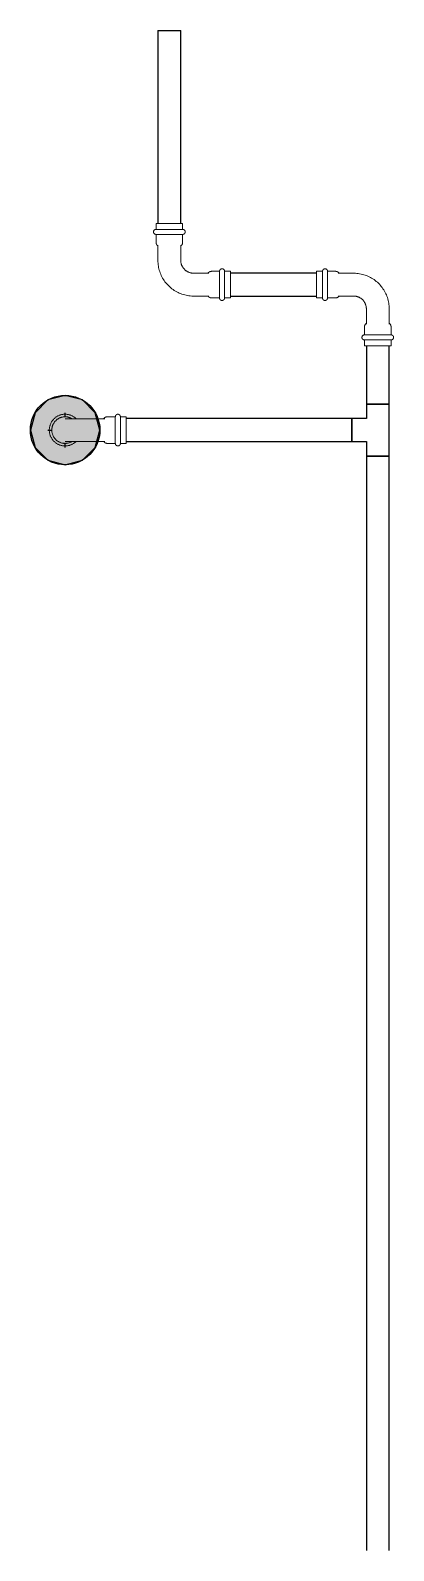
# Model space of a CAD drawing. Header units: inches. Extents: x -3327 to -1, y 8 to 1328.
# Drawn here: x -737.6 to -716.7, y 389.2 to 476.6 of the extents above; entities that cross this region are included whole.
import ezdxf

# ---------------------------------------------------------------- set-up
doc = ezdxf.new("R2010")
doc.units = ezdxf.units.IN
doc.header["$MEASUREMENT"] = 0
doc.layers.add('P-PIPE', color=3, linetype='Continuous', lineweight=9)
doc.layers.add('X - REF - FP', color=7, linetype='Continuous', true_color=0xb90000)

# ---------------------------------------------------------------- blocks, each defined once
blk = doc.blocks.new('Victaulic-VicPress316-Elbow 90-45deg Style P568_P571 - Standard-V2-SECOND LEVEL')
at = {"layer": 'P-PIPE'}
for p, q in [((-3203.704, 731.097), (-3203.704, 730.203)), ((-3202.389, 730.206), (-3202.389, 731.097)), ((-3203.813, 730.051), (-3203.813, 729.6)), ((-3203.046, 729.6), (-3203.813, 729.6)), ((-3202.28, 729.6), (-3203.046, 729.6)), ((-3202.28, 729.6), (-3202.28, 730.051)), ((-3203.813, 729.309), (-3203.813, 728.97)), ((-3203.046, 729.309), (-3203.813, 729.309)), ((-3203.813, 728.97), (-3203.046, 728.97)), ((-3202.28, 729.309), (-3203.046, 729.309)), ((-3203.046, 728.97), (-3202.28, 728.97)), ((-3202.28, 728.97), (-3202.28, 729.309))]:
    blk.add_line(p, q, dxfattribs=at)
at = {"layer": 'P-PIPE', "flags": 128}
for points in [[(-3203.046, 733.402), (-3203.083, 733.401), (-3203.119, 733.399), (-3203.155, 733.395), (-3203.191, 733.39), (-3203.227, 733.384), (-3203.263, 733.376), (-3203.298, 733.366), (-3203.333, 733.356), (-3203.367, 733.344), (-3203.401, 733.33), (-3203.434, 733.315), (-3203.467, 733.299), (-3203.499, 733.281), (-3203.53, 733.263), (-3203.561, 733.243), (-3203.591, 733.222), (-3203.619, 733.199), (-3203.647, 733.176), (-3203.674, 733.151), (-3203.7, 733.125), (-3203.725, 733.099), (-3203.749, 733.071), (-3203.772, 733.043), (-3203.793, 733.013), (-3203.813, 732.983), (-3203.833, 732.952), (-3203.85, 732.92), (-3203.867, 732.887), (-3203.882, 732.854), (-3203.896, 732.82), (-3203.909, 732.786), (-3203.92, 732.751), (-3203.93, 732.716), (-3203.938, 732.681), (-3203.945, 732.645), (-3203.95, 732.609), (-3203.954, 732.573), (-3203.957, 732.536), (-3203.958, 732.5), (-3203.958, 732.463), (-3203.956, 732.427), (-3203.953, 732.391), (-3203.948, 732.354), (-3203.942, 732.318), (-3203.934, 732.283), (-3203.925, 732.247), (-3203.915, 732.212), (-3203.903, 732.178), (-3203.89, 732.144), (-3203.875, 732.11), (-3203.859, 732.078), (-3203.842, 732.045), (-3203.824, 732.014), (-3203.804, 731.983), (-3203.783, 731.953), (-3203.761, 731.924), (-3203.738, 731.896), (-3203.714, 731.869)], [(-3203.046, 733.257), (-3203.077, 733.256), (-3203.107, 733.254), (-3203.138, 733.251), (-3203.168, 733.247), (-3203.198, 733.241), (-3203.228, 733.235), (-3203.258, 733.227), (-3203.287, 733.218), (-3203.316, 733.207), (-3203.345, 733.196), (-3203.373, 733.183), (-3203.4, 733.17), (-3203.427, 733.155), (-3203.453, 733.139), (-3203.479, 733.123), (-3203.504, 733.105), (-3203.528, 733.086), (-3203.551, 733.066), (-3203.574, 733.046), (-3203.596, 733.024), (-3203.617, 733.002), (-3203.637, 732.978), (-3203.656, 732.954), (-3203.674, 732.93), (-3203.691, 732.904), (-3203.707, 732.878), (-3203.722, 732.851), (-3203.736, 732.824), (-3203.749, 732.796), (-3203.76, 732.768), (-3203.771, 732.739), (-3203.78, 732.71), (-3203.789, 732.68), (-3203.796, 732.65), (-3203.801, 732.62), (-3203.806, 732.59), (-3203.809, 732.559), (-3203.812, 732.529), (-3203.812, 732.498), (-3203.812, 732.468), (-3203.811, 732.437), (-3203.808, 732.406), (-3203.804, 732.376), (-3203.799, 732.346), (-3203.792, 732.316), (-3203.785, 732.286), (-3203.776, 732.257), (-3203.766, 732.228), (-3203.755, 732.199), (-3203.743, 732.171), (-3203.73, 732.143), (-3203.715, 732.116), (-3203.704, 732.096)], [(-3202.389, 731.858), (-3202.367, 731.881), (-3202.343, 731.909), (-3202.32, 731.937), (-3202.299, 731.967), (-3202.279, 731.997), (-3202.26, 732.028), (-3202.242, 732.06), (-3202.225, 732.093), (-3202.21, 732.126), (-3202.196, 732.16), (-3202.183, 732.194), (-3202.172, 732.229), (-3202.163, 732.264), (-3202.154, 732.299), (-3202.147, 732.335), (-3202.142, 732.371), (-3202.138, 732.407), (-3202.135, 732.444), (-3202.134, 732.48), (-3202.134, 732.517), (-3202.136, 732.553), (-3202.139, 732.589), (-3202.144, 732.626), (-3202.15, 732.662), (-3202.158, 732.697), (-3202.167, 732.733), (-3202.177, 732.768), (-3202.189, 732.802), (-3202.202, 732.836), (-3202.217, 732.87), (-3202.233, 732.902), (-3202.25, 732.935), (-3202.268, 732.966), (-3202.288, 732.997), (-3202.309, 733.027), (-3202.331, 733.056), (-3202.354, 733.084), (-3202.378, 733.111), (-3202.404, 733.137), (-3202.43, 733.163), (-3202.457, 733.187), (-3202.486, 733.21), (-3202.515, 733.231), (-3202.545, 733.252), (-3202.576, 733.271), (-3202.608, 733.29), (-3202.64, 733.307), (-3202.673, 733.322), (-3202.706, 733.336), (-3202.741, 733.349), (-3202.775, 733.361), (-3202.81, 733.371), (-3202.846, 733.38), (-3202.881, 733.387), (-3202.917, 733.393), (-3202.954, 733.397), (-3202.99, 733.4), (-3203.026, 733.402), (-3203.046, 733.402)], [(-3202.385, 732.102), (-3202.37, 732.129), (-3202.356, 732.156), (-3202.343, 732.184), (-3202.332, 732.212), (-3202.321, 732.241), (-3202.312, 732.27), (-3202.304, 732.3), (-3202.297, 732.33), (-3202.291, 732.36), (-3202.286, 732.39), (-3202.283, 732.421), (-3202.281, 732.451), (-3202.28, 732.482), (-3202.28, 732.512), (-3202.281, 732.543), (-3202.284, 732.574), (-3202.288, 732.604), (-3202.293, 732.634), (-3202.3, 732.664), (-3202.307, 732.694), (-3202.316, 732.723), (-3202.326, 732.752), (-3202.337, 732.781), (-3202.349, 732.809), (-3202.362, 732.837), (-3202.377, 732.864), (-3202.392, 732.89), (-3202.409, 732.916), (-3202.426, 732.941), (-3202.445, 732.966), (-3202.464, 732.989), (-3202.485, 733.012), (-3202.506, 733.034), (-3202.528, 733.055), (-3202.551, 733.075), (-3202.575, 733.095), (-3202.6, 733.113), (-3202.625, 733.13), (-3202.651, 733.147), (-3202.677, 733.162), (-3202.705, 733.176), (-3202.732, 733.189), (-3202.761, 733.201), (-3202.789, 733.212), (-3202.818, 733.222), (-3202.848, 733.23), (-3202.878, 733.238), (-3202.908, 733.244), (-3202.938, 733.249), (-3202.968, 733.253), (-3202.999, 733.255), (-3203.029, 733.256), (-3203.046, 733.257)], [(-3203.704, 732.49), (-3203.704, 732.489), (-3203.704, 732.486), (-3203.704, 732.48), (-3203.704, 732.472), (-3203.704, 732.462), (-3203.704, 732.45), (-3203.704, 732.436), (-3203.704, 732.419), (-3203.704, 732.401), (-3203.704, 732.38), (-3203.704, 732.357), (-3203.704, 732.333), (-3203.704, 732.306), (-3203.704, 732.277), (-3203.704, 732.247), (-3203.704, 732.214), (-3203.704, 732.18), (-3203.704, 732.144), (-3203.704, 732.107), (-3203.704, 732.068), (-3203.704, 732.027), (-3203.704, 731.985), (-3203.704, 731.941), (-3203.704, 731.896), (-3203.704, 731.85), (-3203.704, 731.802), (-3203.704, 731.754), (-3203.704, 731.704), (-3203.704, 731.653), (-3203.704, 731.602), (-3203.704, 731.549), (-3203.704, 731.496), (-3203.704, 731.443), (-3203.704, 731.388), (-3203.704, 731.334), (-3203.704, 731.279), (-3203.704, 731.223), (-3203.704, 731.168), (-3203.704, 731.112), (-3203.704, 731.097)], [(-3202.389, 731.097), (-3202.389, 731.153), (-3202.389, 731.208), (-3202.389, 731.264), (-3202.389, 731.319), (-3202.389, 731.374), (-3202.389, 731.428), (-3202.389, 731.482), (-3202.389, 731.535), (-3202.389, 731.588), (-3202.389, 731.639), (-3202.389, 731.69), (-3202.389, 731.74), (-3202.389, 731.789), (-3202.389, 731.837), (-3202.389, 731.884), (-3202.389, 731.929), (-3202.389, 731.973), (-3202.389, 732.016), (-3202.389, 732.057), (-3202.389, 732.096), (-3202.389, 732.134), (-3202.389, 732.171), (-3202.389, 732.205), (-3202.389, 732.238), (-3202.389, 732.269), (-3202.389, 732.298), (-3202.389, 732.326), (-3202.389, 732.351), (-3202.389, 732.374), (-3202.389, 732.395), (-3202.389, 732.414), (-3202.389, 732.432), (-3202.389, 732.446), (-3202.389, 732.459), (-3202.389, 732.47), (-3202.389, 732.478), (-3202.389, 732.484), (-3202.389, 732.488), (-3202.389, 732.49), (-3202.389, 732.49)], [(-3203.813, 729.309), (-3203.818, 729.309), (-3203.824, 729.309), (-3203.83, 729.31), (-3203.836, 729.31), (-3203.841, 729.311), (-3203.847, 729.313), (-3203.853, 729.314), (-3203.858, 729.316), (-3203.864, 729.318), (-3203.869, 729.32), (-3203.875, 729.322), (-3203.88, 729.325), (-3203.885, 729.328), (-3203.89, 729.331), (-3203.895, 729.334), (-3203.899, 729.337), (-3203.904, 729.341), (-3203.908, 729.345), (-3203.913, 729.349), (-3203.917, 729.353), (-3203.921, 729.357), (-3203.925, 729.361), (-3203.928, 729.366), (-3203.932, 729.371), (-3203.935, 729.375), (-3203.938, 729.38), (-3203.941, 729.385), (-3203.944, 729.391), (-3203.946, 729.396), (-3203.948, 729.401), (-3203.95, 729.407), (-3203.952, 729.412), (-3203.953, 729.418), (-3203.955, 729.424), (-3203.956, 729.429), (-3203.957, 729.435), (-3203.957, 729.441), (-3203.958, 729.447), (-3203.958, 729.452), (-3203.958, 729.458), (-3203.958, 729.464), (-3203.957, 729.47), (-3203.956, 729.476), (-3203.955, 729.481), (-3203.954, 729.487), (-3203.953, 729.493), (-3203.951, 729.498), (-3203.949, 729.504), (-3203.947, 729.509), (-3203.945, 729.515), (-3203.942, 729.52), (-3203.94, 729.525), (-3203.937, 729.53), (-3203.934, 729.535), (-3203.93, 729.54), (-3203.927, 729.544), (-3203.923, 729.549), (-3203.919, 729.553), (-3203.915, 729.557), (-3203.911, 729.561), (-3203.906, 729.565), (-3203.902, 729.569), (-3203.897, 729.572), (-3203.892, 729.576), (-3203.888, 729.579), (-3203.882, 729.582), (-3203.877, 729.584), (-3203.872, 729.587), (-3203.867, 729.589), (-3203.861, 729.591), (-3203.856, 729.593), (-3203.85, 729.595), (-3203.845, 729.596), (-3203.839, 729.597), (-3203.833, 729.598), (-3203.827, 729.599), (-3203.821, 729.599), (-3203.816, 729.599), (-3203.813, 729.6)], [(-3203.813, 730.051), (-3203.812, 730.062), (-3203.812, 730.073), (-3203.811, 730.084), (-3203.809, 730.094), (-3203.807, 730.105), (-3203.805, 730.116), (-3203.802, 730.126), (-3203.799, 730.137), (-3203.795, 730.147), (-3203.791, 730.157), (-3203.787, 730.167), (-3203.782, 730.177), (-3203.777, 730.186), (-3203.771, 730.196), (-3203.765, 730.205), (-3203.759, 730.214), (-3203.752, 730.222), (-3203.745, 730.231), (-3203.738, 730.239), (-3203.73, 730.246), (-3203.722, 730.254), (-3203.714, 730.261), (-3203.705, 730.268), (-3203.704, 730.269)], [(-3203.046, 729.6), (-3203.077, 729.6), (-3203.107, 729.6), (-3203.138, 729.6), (-3203.168, 729.6), (-3203.198, 729.6), (-3203.228, 729.6), (-3203.258, 729.6), (-3203.287, 729.6), (-3203.316, 729.6), (-3203.345, 729.6), (-3203.373, 729.6), (-3203.4, 729.6), (-3203.427, 729.6), (-3203.453, 729.6), (-3203.479, 729.6), (-3203.504, 729.6), (-3203.528, 729.6), (-3203.551, 729.6), (-3203.574, 729.6), (-3203.596, 729.6), (-3203.617, 729.6), (-3203.637, 729.6), (-3203.656, 729.6), (-3203.674, 729.6), (-3203.691, 729.6), (-3203.707, 729.6), (-3203.722, 729.6), (-3203.736, 729.6), (-3203.749, 729.6), (-3203.76, 729.6), (-3203.771, 729.6), (-3203.78, 729.6), (-3203.789, 729.6), (-3203.796, 729.6), (-3203.801, 729.6), (-3203.806, 729.6), (-3203.809, 729.6), (-3203.812, 729.6), (-3203.812, 729.6), (-3203.813, 729.6)], [(-3203.813, 729.6), (-3203.812, 729.6), (-3203.81, 729.6), (-3203.807, 729.6), (-3203.803, 729.6), (-3203.797, 729.6), (-3203.791, 729.6), (-3203.783, 729.6), (-3203.774, 729.6)], [(-3202.28, 729.6), (-3202.28, 729.6), (-3202.282, 729.6), (-3202.285, 729.6), (-3202.289, 729.6), (-3202.295, 729.6), (-3202.302, 729.6), (-3202.309, 729.6), (-3202.318, 729.6), (-3202.329, 729.6), (-3202.34, 729.6), (-3202.353, 729.6), (-3202.366, 729.6), (-3202.381, 729.6), (-3202.397, 729.6), (-3202.413, 729.6), (-3202.431, 729.6), (-3202.45, 729.6), (-3202.47, 729.6), (-3202.49, 729.6), (-3202.512, 729.6), (-3202.534, 729.6), (-3202.558, 729.6), (-3202.582, 729.6), (-3202.606, 729.6), (-3202.632, 729.6), (-3202.658, 729.6), (-3202.685, 729.6), (-3202.712, 729.6), (-3202.74, 729.6), (-3202.768, 729.6), (-3202.797, 729.6), (-3202.826, 729.6), (-3202.856, 729.6), (-3202.886, 729.6), (-3202.916, 729.6), (-3202.946, 729.6), (-3202.977, 729.6), (-3203.007, 729.6), (-3203.038, 729.6), (-3203.046, 729.6)], [(-3202.389, 730.269), (-3202.38, 730.262), (-3202.372, 730.255), (-3202.364, 730.248), (-3202.356, 730.24), (-3202.348, 730.232), (-3202.341, 730.224), (-3202.335, 730.215), (-3202.328, 730.207), (-3202.322, 730.197), (-3202.317, 730.188), (-3202.311, 730.179), (-3202.306, 730.169), (-3202.302, 730.159), (-3202.298, 730.149), (-3202.294, 730.139), (-3202.291, 730.128), (-3202.288, 730.118), (-3202.285, 730.107), (-3202.283, 730.096), (-3202.282, 730.086), (-3202.281, 730.075), (-3202.28, 730.064), (-3202.28, 730.053), (-3202.28, 730.051)], [(-3202.321, 729.6), (-3202.312, 729.6), (-3202.304, 729.6), (-3202.297, 729.6), (-3202.291, 729.6), (-3202.286, 729.6), (-3202.283, 729.6), (-3202.281, 729.6), (-3202.28, 729.6), (-3202.28, 729.6)], [(-3202.28, 729.6), (-3202.274, 729.599), (-3202.268, 729.599), (-3202.262, 729.598), (-3202.256, 729.598), (-3202.251, 729.597), (-3202.245, 729.595), (-3202.239, 729.594), (-3202.234, 729.592), (-3202.228, 729.59), (-3202.223, 729.588), (-3202.218, 729.586), (-3202.212, 729.583), (-3202.207, 729.58), (-3202.202, 729.577), (-3202.197, 729.574), (-3202.193, 729.571), (-3202.188, 729.567), (-3202.184, 729.563), (-3202.179, 729.559), (-3202.175, 729.555), (-3202.171, 729.551), (-3202.167, 729.547), (-3202.164, 729.542), (-3202.16, 729.537), (-3202.157, 729.533), (-3202.154, 729.528), (-3202.151, 729.523), (-3202.149, 729.517), (-3202.146, 729.512), (-3202.144, 729.507), (-3202.142, 729.501), (-3202.14, 729.496), (-3202.139, 729.49), (-3202.137, 729.484), (-3202.136, 729.479), (-3202.135, 729.473), (-3202.135, 729.467), (-3202.134, 729.461), (-3202.134, 729.456), (-3202.134, 729.45), (-3202.134, 729.444), (-3202.135, 729.438), (-3202.136, 729.432), (-3202.137, 729.427), (-3202.138, 729.421), (-3202.139, 729.415), (-3202.141, 729.41), (-3202.143, 729.404), (-3202.145, 729.399), (-3202.147, 729.393), (-3202.15, 729.388), (-3202.152, 729.383), (-3202.155, 729.378), (-3202.159, 729.373), (-3202.162, 729.368), (-3202.165, 729.364), (-3202.169, 729.359), (-3202.173, 729.355), (-3202.177, 729.351), (-3202.181, 729.347), (-3202.186, 729.343), (-3202.19, 729.339), (-3202.195, 729.336), (-3202.2, 729.332), (-3202.205, 729.329), (-3202.21, 729.326), (-3202.215, 729.324), (-3202.22, 729.321), (-3202.225, 729.319), (-3202.231, 729.317), (-3202.236, 729.315), (-3202.242, 729.313), (-3202.248, 729.312), (-3202.253, 729.311), (-3202.259, 729.31), (-3202.265, 729.309), (-3202.271, 729.309), (-3202.276, 729.309), (-3202.28, 729.309)], [(-3203.771, 729.309), (-3203.78, 729.309), (-3203.789, 729.309), (-3203.796, 729.309), (-3203.801, 729.309), (-3203.806, 729.309), (-3203.809, 729.309), (-3203.812, 729.309), (-3203.812, 729.309), (-3203.813, 729.309)], [(-3203.813, 729.309), (-3203.812, 729.309), (-3203.81, 729.309), (-3203.807, 729.309), (-3203.803, 729.309), (-3203.797, 729.309), (-3203.791, 729.309), (-3203.783, 729.309), (-3203.774, 729.309), (-3203.763, 729.309), (-3203.752, 729.309), (-3203.74, 729.309), (-3203.726, 729.309), (-3203.711, 729.309), (-3203.695, 729.309), (-3203.679, 729.309), (-3203.661, 729.309), (-3203.642, 729.309), (-3203.622, 729.309), (-3203.602, 729.309), (-3203.58, 729.309), (-3203.558, 729.309), (-3203.534, 729.309), (-3203.51, 729.309), (-3203.486, 729.309), (-3203.46, 729.309), (-3203.434, 729.309), (-3203.407, 729.309), (-3203.38, 729.309), (-3203.352, 729.309), (-3203.324, 729.309), (-3203.295, 729.309), (-3203.266, 729.309), (-3203.236, 729.309), (-3203.206, 729.309), (-3203.176, 729.309), (-3203.146, 729.309), (-3203.116, 729.309), (-3203.085, 729.309), (-3203.054, 729.309), (-3203.046, 729.309)], [(-3203.046, 729.309), (-3203.015, 729.309), (-3202.985, 729.309), (-3202.954, 729.309), (-3202.924, 729.309), (-3202.894, 729.309), (-3202.864, 729.309), (-3202.834, 729.309), (-3202.805, 729.309), (-3202.776, 729.309), (-3202.748, 729.309), (-3202.72, 729.309), (-3202.692, 729.309), (-3202.665, 729.309), (-3202.639, 729.309), (-3202.613, 729.309), (-3202.588, 729.309), (-3202.564, 729.309), (-3202.541, 729.309), (-3202.518, 729.309), (-3202.496, 729.309), (-3202.475, 729.309), (-3202.455, 729.309), (-3202.436, 729.309), (-3202.418, 729.309), (-3202.401, 729.309), (-3202.385, 729.309), (-3202.37, 729.309), (-3202.356, 729.309), (-3202.343, 729.309), (-3202.332, 729.309), (-3202.321, 729.309), (-3202.312, 729.309), (-3202.304, 729.309), (-3202.297, 729.309), (-3202.291, 729.309), (-3202.286, 729.309), (-3202.283, 729.309), (-3202.281, 729.309), (-3202.28, 729.309), (-3202.28, 729.309)], [(-3202.28, 729.309), (-3202.28, 729.309), (-3202.282, 729.309), (-3202.285, 729.309), (-3202.289, 729.309), (-3202.295, 729.309), (-3202.302, 729.309), (-3202.309, 729.309), (-3202.318, 729.309)]]:
    blk.add_lwpolyline(points, dxfattribs=at)
blk = doc.blocks.new('Victaulic-VicPress316-Elbow 90-45deg Style P568_P571 - Standard-V1-SECOND LEVEL')
at = {"layer": 'P-PIPE'}
for p, q in [((-0.767, 3.52), (-0.767, 3.181)), ((0.766, 3.52), (-0.767, 3.52)), ((0.766, 3.181), (0.766, 3.52)), ((-0.767, 3.181), (0.766, 3.181)), ((-0.767, 2.89), (-0.767, 2.439)), ((-0.767, 2.89), (0.766, 2.89)), ((0.766, 2.439), (0.766, 2.89)), ((-0.658, 2.278), (-0.658, 1.393)), ((0.657, 1.393), (0.657, 2.278)), ((-3.181, 0.766), (-3.52, 0.766)), ((-3.52, 0.766), (-3.52, -0.767)), ((-3.181, -0.767), (-3.181, 0.766)), ((-2.439, 0.766), (-2.89, 0.766)), ((-2.89, -0.767), (-2.89, 0.766)), ((-1.393, 0.657), (-2.278, 0.657)), ((-3.52, -0.767), (-3.181, -0.767)), ((-2.89, -0.767), (-2.439, -0.767)), ((-2.278, -0.658), (-1.393, -0.658))]:
    blk.add_line(p, q, dxfattribs=at)
at = {"layer": 'P-PIPE', "flags": 128}
for points in [[(-0.767, 2.89), (-0.772, 2.891), (-0.778, 2.891), (-0.784, 2.892), (-0.79, 2.892), (-0.795, 2.893), (-0.801, 2.895), (-0.807, 2.896), (-0.812, 2.898), (-0.818, 2.9), (-0.823, 2.902), (-0.828, 2.904), (-0.834, 2.907), (-0.839, 2.91), (-0.844, 2.913), (-0.849, 2.916), (-0.853, 2.919), (-0.858, 2.923), (-0.862, 2.927), (-0.867, 2.931), (-0.871, 2.935), (-0.875, 2.939), (-0.879, 2.943), (-0.882, 2.948), (-0.886, 2.953), (-0.889, 2.957), (-0.892, 2.962), (-0.895, 2.967), (-0.897, 2.973), (-0.9, 2.978), (-0.902, 2.983), (-0.904, 2.989), (-0.906, 2.994), (-0.907, 3), (-0.909, 3.006), (-0.91, 3.011), (-0.911, 3.017), (-0.911, 3.023), (-0.912, 3.029), (-0.912, 3.034), (-0.912, 3.04), (-0.912, 3.046), (-0.911, 3.052), (-0.91, 3.058), (-0.909, 3.063), (-0.908, 3.069), (-0.907, 3.075), (-0.905, 3.08), (-0.903, 3.086), (-0.901, 3.091), (-0.899, 3.097), (-0.896, 3.102), (-0.894, 3.107), (-0.891, 3.112), (-0.887, 3.117), (-0.884, 3.122), (-0.881, 3.126), (-0.877, 3.131), (-0.873, 3.135), (-0.869, 3.139), (-0.865, 3.143), (-0.86, 3.147), (-0.856, 3.151), (-0.851, 3.154), (-0.846, 3.158), (-0.842, 3.161), (-0.836, 3.164), (-0.831, 3.166), (-0.826, 3.169), (-0.821, 3.171), (-0.815, 3.173), (-0.81, 3.175), (-0.804, 3.177), (-0.798, 3.178), (-0.793, 3.179), (-0.787, 3.18), (-0.781, 3.181), (-0.775, 3.181), (-0.77, 3.181), (-0.767, 3.181)], [(0.766, 3.181), (0.766, 3.181), (0.764, 3.181), (0.761, 3.181), (0.757, 3.181), (0.751, 3.181), (0.745, 3.181), (0.737, 3.181), (0.728, 3.181), (0.717, 3.181), (0.706, 3.181), (0.693, 3.181), (0.68, 3.181), (0.665, 3.181), (0.649, 3.181), (0.633, 3.181), (0.615, 3.181), (0.596, 3.181), (0.576, 3.181), (0.556, 3.181), (0.534, 3.181), (0.512, 3.181), (0.488, 3.181), (0.464, 3.181), (0.44, 3.181), (0.414, 3.181), (0.388, 3.181), (0.361, 3.181), (0.334, 3.181), (0.306, 3.181), (0.278, 3.181), (0.249, 3.181), (0.22, 3.181), (0.19, 3.181), (0.16, 3.181), (0.13, 3.181), (0.1, 3.181), (0.069, 3.181), (0.039, 3.181), (0.008, 3.181), (-0.022, 3.181), (-0.053, 3.181), (-0.084, 3.181), (-0.114, 3.181), (-0.144, 3.181), (-0.174, 3.181), (-0.204, 3.181), (-0.233, 3.181), (-0.262, 3.181), (-0.291, 3.181), (-0.319, 3.181), (-0.347, 3.181), (-0.374, 3.181), (-0.4, 3.181), (-0.426, 3.181), (-0.451, 3.181), (-0.476, 3.181), (-0.499, 3.181), (-0.522, 3.181), (-0.544, 3.181), (-0.565, 3.181), (-0.585, 3.181), (-0.605, 3.181), (-0.623, 3.181), (-0.64, 3.181), (-0.657, 3.181), (-0.672, 3.181), (-0.686, 3.181), (-0.699, 3.181), (-0.711, 3.181), (-0.722, 3.181), (-0.732, 3.181), (-0.74, 3.181), (-0.748, 3.181), (-0.754, 3.181), (-0.759, 3.181), (-0.763, 3.181), (-0.765, 3.181), (-0.766, 3.181), (-0.767, 3.181)], [(-0.767, 3.181), (-0.766, 3.181), (-0.764, 3.181), (-0.761, 3.181), (-0.757, 3.181), (-0.751, 3.181), (-0.745, 3.181), (-0.737, 3.181), (-0.728, 3.181)], [(-0.767, 2.89), (-0.766, 2.89), (-0.764, 2.89), (-0.761, 2.89), (-0.757, 2.89), (-0.751, 2.89), (-0.745, 2.89), (-0.737, 2.89), (-0.728, 2.89), (-0.717, 2.89), (-0.706, 2.89), (-0.693, 2.89), (-0.68, 2.89), (-0.665, 2.89), (-0.649, 2.89), (-0.633, 2.89), (-0.615, 2.89), (-0.596, 2.89), (-0.576, 2.89), (-0.556, 2.89), (-0.534, 2.89), (-0.512, 2.89), (-0.488, 2.89), (-0.464, 2.89), (-0.44, 2.89), (-0.414, 2.89), (-0.388, 2.89), (-0.361, 2.89), (-0.334, 2.89), (-0.306, 2.89), (-0.278, 2.89), (-0.249, 2.89), (-0.22, 2.89), (-0.19, 2.89), (-0.16, 2.89), (-0.13, 2.89), (-0.1, 2.89), (-0.069, 2.89), (-0.039, 2.89), (-0.008, 2.89), (0.022, 2.89), (0.053, 2.89), (0.084, 2.89), (0.114, 2.89), (0.144, 2.89), (0.174, 2.89), (0.204, 2.89), (0.233, 2.89), (0.262, 2.89), (0.291, 2.89), (0.319, 2.89), (0.347, 2.89), (0.374, 2.89), (0.4, 2.89), (0.426, 2.89), (0.451, 2.89), (0.476, 2.89), (0.499, 2.89), (0.522, 2.89), (0.544, 2.89), (0.565, 2.89), (0.585, 2.89), (0.605, 2.89), (0.623, 2.89), (0.64, 2.89), (0.657, 2.89), (0.672, 2.89), (0.686, 2.89), (0.699, 2.89), (0.711, 2.89), (0.722, 2.89), (0.732, 2.89), (0.74, 2.89), (0.748, 2.89), (0.754, 2.89), (0.759, 2.89), (0.763, 2.89), (0.765, 2.89), (0.766, 2.89), (0.766, 2.89)], [(-0.722, 2.89), (-0.732, 2.89), (-0.74, 2.89), (-0.748, 2.89), (-0.754, 2.89), (-0.759, 2.89), (-0.763, 2.89), (-0.765, 2.89), (-0.766, 2.89), (-0.767, 2.89)], [(0.722, 3.181), (0.732, 3.181), (0.74, 3.181), (0.748, 3.181), (0.754, 3.181), (0.759, 3.181), (0.763, 3.181), (0.765, 3.181), (0.766, 3.181), (0.766, 3.181)], [(0.766, 2.89), (0.766, 2.89), (0.764, 2.89), (0.761, 2.89), (0.757, 2.89), (0.751, 2.89), (0.745, 2.89), (0.737, 2.89), (0.728, 2.89)], [(0.766, 3.181), (0.772, 3.181), (0.778, 3.181), (0.784, 3.18), (0.79, 3.18), (0.795, 3.179), (0.801, 3.177), (0.807, 3.176), (0.812, 3.174), (0.818, 3.172), (0.823, 3.17), (0.828, 3.168), (0.834, 3.165), (0.839, 3.162), (0.844, 3.159), (0.849, 3.156), (0.853, 3.153), (0.858, 3.149), (0.862, 3.145), (0.867, 3.141), (0.871, 3.137), (0.875, 3.133), (0.879, 3.129), (0.882, 3.124), (0.886, 3.119), (0.889, 3.115), (0.892, 3.11), (0.895, 3.105), (0.897, 3.099), (0.9, 3.094), (0.902, 3.089), (0.904, 3.083), (0.906, 3.078), (0.907, 3.072), (0.909, 3.066), (0.91, 3.061), (0.911, 3.055), (0.911, 3.049), (0.912, 3.043), (0.912, 3.038), (0.912, 3.032), (0.912, 3.026), (0.911, 3.02), (0.91, 3.014), (0.909, 3.009), (0.908, 3.003), (0.907, 2.997), (0.905, 2.992), (0.903, 2.986), (0.901, 2.981), (0.899, 2.975), (0.896, 2.97), (0.894, 2.965), (0.891, 2.96), (0.887, 2.955), (0.884, 2.95), (0.881, 2.946), (0.877, 2.941), (0.873, 2.937), (0.869, 2.933), (0.865, 2.929), (0.86, 2.925), (0.856, 2.921), (0.851, 2.918), (0.846, 2.914), (0.842, 2.911), (0.836, 2.908), (0.831, 2.906), (0.826, 2.903), (0.821, 2.901), (0.815, 2.899), (0.81, 2.897), (0.804, 2.895), (0.798, 2.894), (0.793, 2.893), (0.787, 2.892), (0.781, 2.891), (0.775, 2.891), (0.77, 2.891), (0.766, 2.89)], [(-0.658, 2.221), (-0.666, 2.228), (-0.674, 2.235), (-0.682, 2.242), (-0.69, 2.25), (-0.698, 2.258), (-0.705, 2.266), (-0.711, 2.275), (-0.718, 2.283), (-0.724, 2.293), (-0.729, 2.302), (-0.735, 2.311), (-0.74, 2.321), (-0.744, 2.331), (-0.748, 2.341), (-0.752, 2.351), (-0.755, 2.362), (-0.758, 2.372), (-0.761, 2.383), (-0.763, 2.394), (-0.764, 2.404), (-0.765, 2.415), (-0.766, 2.426), (-0.767, 2.437), (-0.767, 2.439)], [(0.766, 2.439), (0.766, 2.428), (0.766, 2.417), (0.765, 2.406), (0.763, 2.396), (0.761, 2.385), (0.759, 2.374), (0.756, 2.364), (0.753, 2.353), (0.749, 2.343), (0.745, 2.333), (0.741, 2.323), (0.736, 2.313), (0.73, 2.304), (0.725, 2.294), (0.719, 2.285), (0.713, 2.276), (0.706, 2.268), (0.699, 2.259), (0.692, 2.251), (0.684, 2.244), (0.676, 2.236), (0.668, 2.229), (0.659, 2.222), (0.657, 2.221)], [(-3.181, 0.766), (-3.181, 0.772), (-3.181, 0.778), (-3.18, 0.784), (-3.18, 0.79), (-3.179, 0.795), (-3.177, 0.801), (-3.176, 0.807), (-3.174, 0.812), (-3.172, 0.818), (-3.17, 0.823), (-3.168, 0.828), (-3.165, 0.834), (-3.162, 0.839), (-3.159, 0.844), (-3.156, 0.849), (-3.153, 0.853), (-3.149, 0.858), (-3.145, 0.862), (-3.141, 0.867), (-3.137, 0.871), (-3.133, 0.875), (-3.129, 0.879), (-3.124, 0.882), (-3.119, 0.886), (-3.115, 0.889), (-3.11, 0.892), (-3.105, 0.895), (-3.099, 0.897), (-3.094, 0.9), (-3.089, 0.902), (-3.083, 0.904), (-3.078, 0.906), (-3.072, 0.907), (-3.066, 0.909), (-3.061, 0.91), (-3.055, 0.911), (-3.049, 0.911), (-3.043, 0.912), (-3.038, 0.912), (-3.032, 0.912), (-3.026, 0.912), (-3.02, 0.911), (-3.014, 0.91), (-3.009, 0.909), (-3.003, 0.908), (-2.997, 0.907), (-2.992, 0.905), (-2.986, 0.903), (-2.981, 0.901), (-2.975, 0.899), (-2.97, 0.896), (-2.965, 0.894), (-2.96, 0.891), (-2.955, 0.887), (-2.95, 0.884), (-2.946, 0.881), (-2.941, 0.877), (-2.937, 0.873), (-2.933, 0.869), (-2.929, 0.865), (-2.925, 0.86), (-2.921, 0.856), (-2.918, 0.851), (-2.914, 0.846), (-2.911, 0.842), (-2.908, 0.836), (-2.906, 0.831), (-2.903, 0.826), (-2.901, 0.821), (-2.899, 0.815), (-2.897, 0.81), (-2.895, 0.804), (-2.894, 0.798), (-2.893, 0.793), (-2.892, 0.787), (-2.891, 0.781), (-2.891, 0.775), (-2.891, 0.77), (-2.89, 0.766)], [(-0.658, 1.393), (-0.658, 1.364), (-0.66, 1.334), (-0.663, 1.305), (-0.667, 1.276), (-0.672, 1.247), (-0.679, 1.218), (-0.686, 1.19), (-0.695, 1.162), (-0.705, 1.134), (-0.716, 1.107), (-0.728, 1.08), (-0.741, 1.053), (-0.755, 1.028), (-0.77, 1.002), (-0.786, 0.978), (-0.803, 0.954), (-0.821, 0.931), (-0.84, 0.908), (-0.86, 0.886), (-0.881, 0.865), (-0.902, 0.845), (-0.924, 0.826), (-0.947, 0.808), (-0.971, 0.79), (-0.996, 0.774), (-1.021, 0.759), (-1.046, 0.744), (-1.073, 0.731), (-1.099, 0.719), (-1.126, 0.707), (-1.154, 0.697), (-1.182, 0.688), (-1.21, 0.681), (-1.239, 0.674), (-1.268, 0.668), (-1.297, 0.664), (-1.326, 0.661), (-1.356, 0.658), (-1.385, 0.658), (-1.393, 0.657)], [(-1.393, -0.658), (-1.311, -0.656), (-1.229, -0.651), (-1.148, -0.643), (-1.066, -0.631), (-0.986, -0.617), (-0.906, -0.599), (-0.826, -0.578), (-0.748, -0.553), (-0.671, -0.526), (-0.594, -0.496), (-0.52, -0.462), (-0.446, -0.426), (-0.374, -0.386), (-0.304, -0.344), (-0.235, -0.299), (-0.168, -0.252), (-0.104, -0.201), (-0.041, -0.149), (0.02, -0.093), (0.078, -0.036), (0.134, 0.024), (0.187, 0.087), (0.238, 0.151), (0.287, 0.217), (0.332, 0.285), (0.375, 0.355), (0.415, 0.427), (0.453, 0.5), (0.487, 0.574), (0.518, 0.65), (0.546, 0.727), (0.571, 0.805), (0.593, 0.884), (0.612, 0.964), (0.628, 1.044), (0.64, 1.126), (0.649, 1.207), (0.655, 1.289), (0.657, 1.371), (0.657, 1.393)], [(-3.181, 0.766), (-3.181, 0.766), (-3.181, 0.764), (-3.181, 0.761), (-3.181, 0.757), (-3.181, 0.751), (-3.181, 0.745), (-3.181, 0.737), (-3.181, 0.728), (-3.181, 0.717), (-3.181, 0.706), (-3.181, 0.693), (-3.181, 0.68), (-3.181, 0.665), (-3.181, 0.649), (-3.181, 0.633), (-3.181, 0.615), (-3.181, 0.596), (-3.181, 0.576), (-3.181, 0.556), (-3.181, 0.534), (-3.181, 0.512), (-3.181, 0.488), (-3.181, 0.464), (-3.181, 0.44), (-3.181, 0.414), (-3.181, 0.388), (-3.181, 0.361), (-3.181, 0.334), (-3.181, 0.306), (-3.181, 0.278), (-3.181, 0.249), (-3.181, 0.22), (-3.181, 0.19), (-3.181, 0.16), (-3.181, 0.13), (-3.181, 0.1), (-3.181, 0.069), (-3.181, 0.039), (-3.181, 0.008), (-3.181, -0.022), (-3.181, -0.053), (-3.181, -0.084), (-3.181, -0.114), (-3.181, -0.144), (-3.181, -0.174), (-3.181, -0.204), (-3.181, -0.233), (-3.181, -0.262), (-3.181, -0.291), (-3.181, -0.319), (-3.181, -0.347), (-3.181, -0.374), (-3.181, -0.4), (-3.181, -0.426), (-3.181, -0.451), (-3.181, -0.476), (-3.181, -0.499), (-3.181, -0.522), (-3.181, -0.544), (-3.181, -0.565), (-3.181, -0.585), (-3.181, -0.605), (-3.181, -0.623), (-3.181, -0.64), (-3.181, -0.657), (-3.181, -0.672), (-3.181, -0.686), (-3.181, -0.699), (-3.181, -0.711), (-3.181, -0.722), (-3.181, -0.732), (-3.181, -0.74), (-3.181, -0.748), (-3.181, -0.754), (-3.181, -0.759), (-3.181, -0.763), (-3.181, -0.765), (-3.181, -0.766), (-3.181, -0.767)], [(-3.181, 0.722), (-3.181, 0.732), (-3.181, 0.74), (-3.181, 0.748), (-3.181, 0.754), (-3.181, 0.759), (-3.181, 0.763), (-3.181, 0.765), (-3.181, 0.766), (-3.181, 0.766)], [(-2.89, -0.767), (-2.89, -0.766), (-2.89, -0.764), (-2.89, -0.761), (-2.89, -0.757), (-2.89, -0.751), (-2.89, -0.745), (-2.89, -0.737), (-2.89, -0.728), (-2.89, -0.717), (-2.89, -0.706), (-2.89, -0.693), (-2.89, -0.68), (-2.89, -0.665), (-2.89, -0.649), (-2.89, -0.633), (-2.89, -0.615), (-2.89, -0.596), (-2.89, -0.576), (-2.89, -0.556), (-2.89, -0.534), (-2.89, -0.512), (-2.89, -0.488), (-2.89, -0.464), (-2.89, -0.44), (-2.89, -0.414), (-2.89, -0.388), (-2.89, -0.361), (-2.89, -0.334), (-2.89, -0.306), (-2.89, -0.278), (-2.89, -0.249), (-2.89, -0.22), (-2.89, -0.19), (-2.89, -0.16), (-2.89, -0.13), (-2.89, -0.1), (-2.89, -0.069), (-2.89, -0.039), (-2.89, -0.008), (-2.89, 0.022), (-2.89, 0.053), (-2.89, 0.084), (-2.89, 0.114), (-2.89, 0.144), (-2.89, 0.174), (-2.89, 0.204), (-2.89, 0.233), (-2.89, 0.262), (-2.89, 0.291), (-2.89, 0.319), (-2.89, 0.347), (-2.89, 0.374), (-2.89, 0.4), (-2.89, 0.426), (-2.89, 0.451), (-2.89, 0.476), (-2.89, 0.499), (-2.89, 0.522), (-2.89, 0.544), (-2.89, 0.565), (-2.89, 0.585), (-2.89, 0.605), (-2.89, 0.623), (-2.89, 0.64), (-2.89, 0.657), (-2.89, 0.672), (-2.89, 0.686), (-2.89, 0.699), (-2.89, 0.711), (-2.89, 0.722), (-2.89, 0.732), (-2.89, 0.74), (-2.89, 0.748), (-2.89, 0.754), (-2.89, 0.759), (-2.89, 0.763), (-2.89, 0.765), (-2.89, 0.766), (-2.89, 0.766)], [(-2.89, 0.766), (-2.89, 0.766), (-2.89, 0.764), (-2.89, 0.761), (-2.89, 0.757), (-2.89, 0.751), (-2.89, 0.745), (-2.89, 0.737), (-2.89, 0.728)], [(-2.439, 0.766), (-2.428, 0.766), (-2.417, 0.766), (-2.406, 0.765), (-2.396, 0.763), (-2.385, 0.761), (-2.374, 0.759), (-2.364, 0.756), (-2.353, 0.753), (-2.343, 0.749), (-2.333, 0.745), (-2.323, 0.741), (-2.313, 0.736), (-2.304, 0.73), (-2.294, 0.725), (-2.285, 0.719), (-2.276, 0.713), (-2.268, 0.706), (-2.259, 0.699), (-2.251, 0.692), (-2.244, 0.684), (-2.236, 0.676), (-2.229, 0.668), (-2.222, 0.659), (-2.221, 0.657)], [(-3.181, -0.767), (-3.181, -0.766), (-3.181, -0.764), (-3.181, -0.761), (-3.181, -0.757), (-3.181, -0.751), (-3.181, -0.745), (-3.181, -0.737), (-3.181, -0.728)], [(-2.89, -0.767), (-2.891, -0.772), (-2.891, -0.778), (-2.892, -0.784), (-2.892, -0.79), (-2.893, -0.795), (-2.895, -0.801), (-2.896, -0.807), (-2.898, -0.812), (-2.9, -0.818), (-2.902, -0.823), (-2.904, -0.828), (-2.907, -0.834), (-2.91, -0.839), (-2.913, -0.844), (-2.916, -0.849), (-2.919, -0.853), (-2.923, -0.858), (-2.927, -0.862), (-2.931, -0.867), (-2.935, -0.871), (-2.939, -0.875), (-2.943, -0.879), (-2.948, -0.882), (-2.953, -0.886), (-2.957, -0.889), (-2.962, -0.892), (-2.967, -0.895), (-2.973, -0.897), (-2.978, -0.9), (-2.983, -0.902), (-2.989, -0.904), (-2.994, -0.906), (-3, -0.907), (-3.006, -0.909), (-3.011, -0.91), (-3.017, -0.911), (-3.023, -0.911), (-3.029, -0.912), (-3.034, -0.912), (-3.04, -0.912), (-3.046, -0.912), (-3.052, -0.911), (-3.058, -0.91), (-3.063, -0.909), (-3.069, -0.908), (-3.075, -0.907), (-3.08, -0.905), (-3.086, -0.903), (-3.091, -0.901), (-3.097, -0.899), (-3.102, -0.896), (-3.107, -0.894), (-3.112, -0.891), (-3.117, -0.887), (-3.122, -0.884), (-3.126, -0.881), (-3.131, -0.877), (-3.135, -0.873), (-3.139, -0.869), (-3.143, -0.865), (-3.147, -0.86), (-3.151, -0.856), (-3.154, -0.851), (-3.158, -0.846), (-3.161, -0.842), (-3.164, -0.836), (-3.166, -0.831), (-3.169, -0.826), (-3.171, -0.821), (-3.173, -0.815), (-3.175, -0.81), (-3.177, -0.804), (-3.178, -0.798), (-3.179, -0.793), (-3.18, -0.787), (-3.181, -0.781), (-3.181, -0.775), (-3.181, -0.77), (-3.181, -0.767)], [(-2.89, -0.722), (-2.89, -0.732), (-2.89, -0.74), (-2.89, -0.748), (-2.89, -0.754), (-2.89, -0.759), (-2.89, -0.763), (-2.89, -0.765), (-2.89, -0.766), (-2.89, -0.767)], [(-2.221, -0.658), (-2.228, -0.666), (-2.235, -0.674), (-2.242, -0.682), (-2.25, -0.69), (-2.258, -0.698), (-2.266, -0.705), (-2.275, -0.711), (-2.283, -0.718), (-2.293, -0.724), (-2.302, -0.729), (-2.311, -0.735), (-2.321, -0.74), (-2.331, -0.744), (-2.341, -0.748), (-2.351, -0.752), (-2.362, -0.755), (-2.372, -0.758), (-2.383, -0.761), (-2.394, -0.763), (-2.404, -0.764), (-2.415, -0.765), (-2.426, -0.766), (-2.437, -0.767), (-2.439, -0.767)]]:
    blk.add_lwpolyline(points, dxfattribs=at)

msp = doc.modelspace()

# ---------------------------------------------------------------- hatches: boundary and pattern name
at = {"layer": 'X - REF - FP'}
h = msp.add_hatch(color=256, dxfattribs=at)
edge = h.paths.add_edge_path(flags=0)
edge.add_arc((-735.625, 453.635), 2, 0, 360)
msp.add_hatch(color=256, dxfattribs=at).paths.add_polyline_path([(-735.625, 451.635), (-734.625, 451.903), (-733.893, 452.635), (-733.625, 453.635), (-733.893, 454.635), (-734.625, 455.367), (-735.625, 455.635), (-736.625, 455.367), (-737.357, 454.635), (-737.625, 453.635), (-737.357, 452.635), (-736.625, 451.903)], flags=0)

# ---------------------------------------------------------------- linework, layer by layer
for p, q in [((-730.283, 476.635), (-730.283, 465.525)), ((-730.283, 476.635), (-728.968, 476.635)), ((-728.968, 465.525), (-728.968, 476.635)), ((-721.145, 462.662), (-726.105, 462.662)), ((-726.105, 461.347), (-721.145, 461.347)), ((-718.283, 458.485), (-718.283, 455.131)), ((-716.968, 455.131), (-716.968, 458.485)), ((-736.625, 455.367), (-737.357, 454.635)), ((-735.625, 455.635), (-736.625, 455.367)), ((-734.625, 455.367), (-735.625, 455.635)), ((-733.893, 454.635), (-734.625, 455.367)), ((-716.968, 455.131), (-718.283, 455.131)), ((-718.282, 455.131), (-718.282, 454.293)), ((-718.282, 455.131), (-718.26, 455.131)), ((-718.26, 455.131), (-718.194, 455.131)), ((-718.194, 455.131), (-718.09, 455.131)), ((-718.09, 455.131), (-717.954, 455.131)), ((-717.954, 455.131), (-717.795, 455.131)), ((-717.795, 455.131), (-717.455, 455.131)), ((-717.455, 455.131), (-717.296, 455.131)), ((-717.296, 455.131), (-717.16, 455.131)), ((-717.16, 455.131), (-717.056, 455.131)), ((-717.056, 455.131), (-716.99, 455.131)), ((-716.99, 455.131), (-716.968, 455.131)), ((-716.968, 452.139), (-716.968, 455.131)), ((-737.357, 454.635), (-737.625, 453.635)), ((-735.625, 454.371), (-735.625, 454.635)), ((-733.625, 453.635), (-733.893, 454.635)), ((-719.121, 454.293), (-732.105, 454.293)), ((-719.121, 454.293), (-719.121, 452.978)), ((-718.282, 454.293), (-719.121, 454.293)), ((-719.121, 454.27), (-719.121, 454.293)), ((-719.121, 454.204), (-719.121, 454.27)), ((-719.121, 454.1), (-719.121, 454.204)), ((-719.121, 453.964), (-719.121, 454.1)), ((-737.625, 453.635), (-737.357, 452.635)), ((-736.625, 453.635), (-736.363, 453.635)), ((-733.893, 452.635), (-733.625, 453.635)), ((-719.121, 453.805), (-719.121, 453.964)), ((-719.121, 453.465), (-719.121, 453.805)), ((-719.121, 453.306), (-719.121, 453.465)), ((-719.121, 453.17), (-719.121, 453.306)), ((-719.121, 453.066), (-719.121, 453.17)), ((-737.357, 452.635), (-736.625, 451.903)), ((-735.625, 452.635), (-735.625, 452.899)), ((-734.625, 451.903), (-733.893, 452.635)), ((-732.105, 452.978), (-719.121, 452.978)), ((-719.121, 453), (-719.121, 453.066)), ((-719.121, 452.978), (-719.121, 453)), ((-719.121, 452.978), (-718.282, 452.978)), ((-718.282, 452.978), (-718.282, 452.139)), ((-736.625, 451.903), (-735.625, 451.635)), ((-735.625, 451.635), (-734.625, 451.903)), ((-718.283, 452.139), (-718.283, 389.155)), ((-718.283, 452.139), (-716.968, 452.139)), ((-718.26, 452.139), (-718.282, 452.139)), ((-718.194, 452.139), (-718.26, 452.139)), ((-718.09, 452.139), (-718.194, 452.139)), ((-717.954, 452.139), (-718.09, 452.139)), ((-717.795, 452.139), (-717.954, 452.139)), ((-717.455, 452.139), (-717.795, 452.139)), ((-717.296, 452.139), (-717.455, 452.139)), ((-717.16, 452.139), (-717.296, 452.139)), ((-717.056, 452.139), (-717.16, 452.139)), ((-716.99, 452.139), (-717.056, 452.139)), ((-716.968, 452.139), (-716.99, 452.139)), ((-716.968, 389.155), (-716.968, 452.139))]:
    msp.add_line(p, q, dxfattribs=at)
msp.add_circle((-735.625, 453.635), 2, dxfattribs=at)

# ---------------------------------------------------------------- block references
for name, p, rotation in [('Victaulic-VicPress316-Elbow 90-45deg Style P568_P571 - Standard-V1-SECOND LEVEL', (-729.625, 462.005), 270), ('Victaulic-VicPress316-Elbow 90-45deg Style P568_P571 - Standard-V1-SECOND LEVEL', (-717.625, 462.005), 90), ('Victaulic-VicPress316-Elbow 90-45deg Style P568_P571 - Standard-V2-SECOND LEVEL', (-3.135, 3656.681), 90)]:
    msp.add_blockref(name, p, dxfattribs=dict(at, rotation=rotation))

doc.saveas('drawing.dxf')
